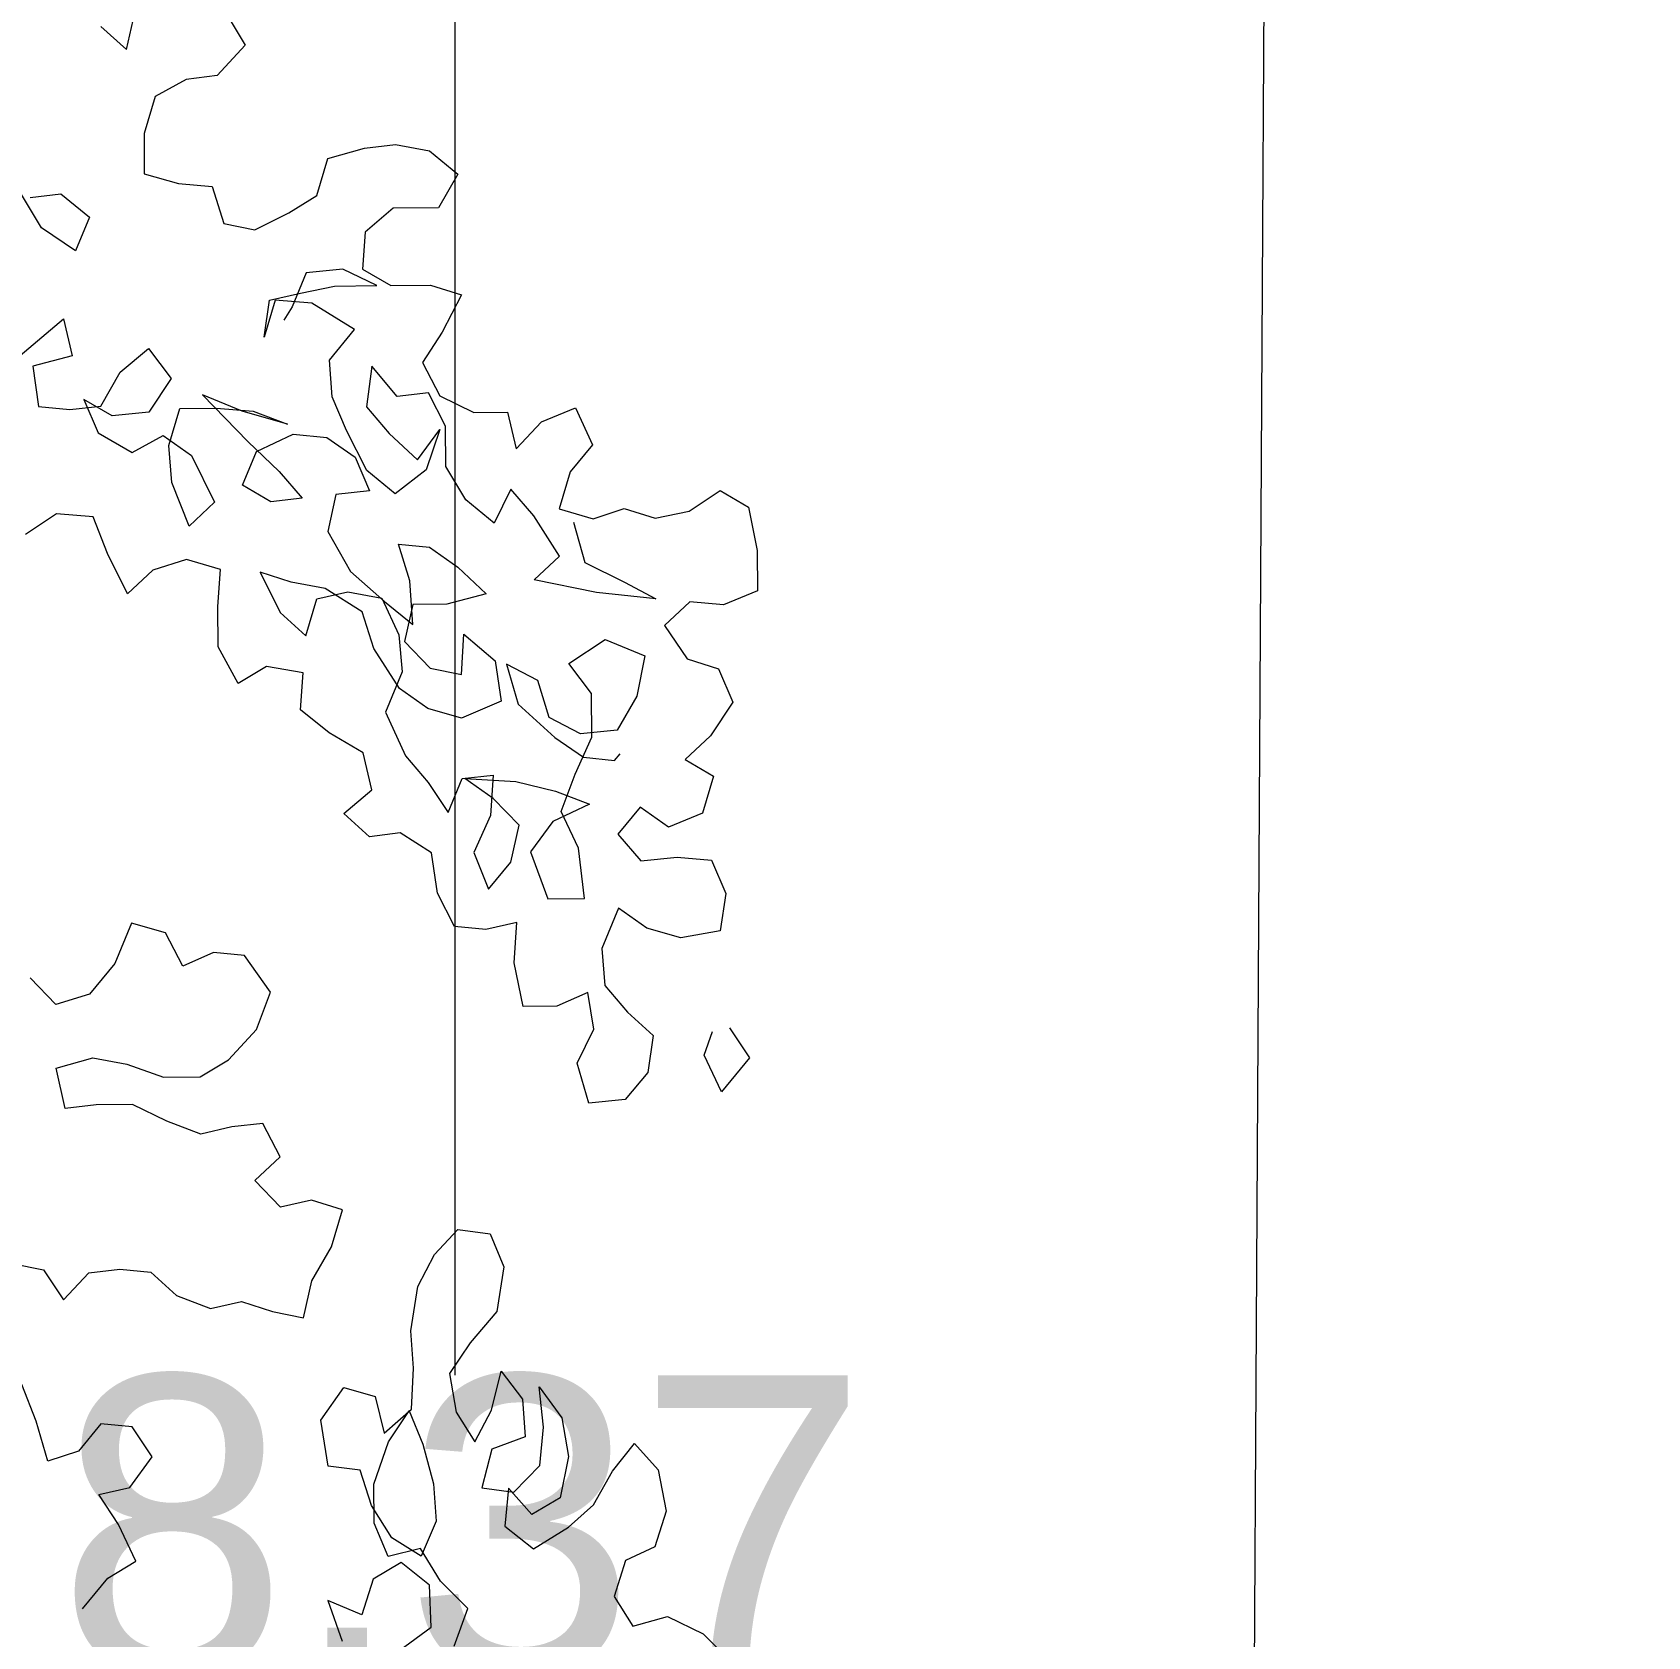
# Model space of a CAD drawing. Header units: millimetres. Extents: x 318905 to 439572, y -5133 to 105868.
# Drawn here: x 390023 to 391105, y 3414 to 4488 of the extents above; entities that cross this region are included whole.
import ezdxf

# ---------------------------------------------------------------- set-up
doc = ezdxf.new("R2010")
doc.units = ezdxf.units.MM
doc.header["$MEASUREMENT"] = 0
doc.layers.add('0_Stylo_No__98', color=154, linetype='Continuous', lineweight=0)
doc.layers.add('INTI_Agencement_Stylo_No__102', color=7, linetype='Continuous', lineweight=0, true_color=0xcccccc)
doc.styles.add('STYLE_GENERE_3', font='')
doc.styles.get('STYLE_GENERE_3').set_extended_font_data('Arial')
doc.dimstyles.new('STYLE_GENERE__1', dxfattribs={"dimtxt": 200, "dimasz": 142.5, "dimexe": 0.18, "dimexo": 500, "dimgap": 0.09, "dimtad": 0, "dimtih": 1, "dimtoh": 1, "dimlfac": 0.001, "dimzin": 0, "dimdsep": 46, "dimtxsty": 'STYLE_GENERE_3', "dimblk": 'ARROWHEAD_6', "dimblk1": 'ARROWHEAD_6', "dimblk2": 'ARROWHEAD_6', "dimcen": 0.09, "dimclrd": 154, "dimclre": 154, "dimclrt": 154, "dimazin": 0, "dimtfac": 1, "dimtdec": 4, "dimtmove": 0, "dimatfit": 3, "dimfxl": 0, "dimtolj": 1, "dimtzin": 0, "dimarcsym": 0})

# ---------------------------------------------------------------- blocks, each defined once
blk = doc.blocks.new('arbre6[3]', base_point=(388660.4, -726.1))
at = {"layer": 'INTI_Agencement_Stylo_No__102', "linetype": 'Continuous'}
for p, q in [((390085.9, 4476.2), (390091.4, 4500.9)), ((390151.9, 4501.5), (390165.3, 4479.2)), ((390068.8, 4491.7), (390085.9, 4476.2)), ((390165.3, 4479.2), (390146.6, 4458.8)), ((390146.6, 4458.8), (390125.8, 4456.3)), ((390125.8, 4456.3), (390105, 4444.9)), ((390105, 4444.9), (390097.7, 4420.1)), ((390097.7, 4420.1), (390097.8, 4393.1)), ((390213.3, 4378.5), (390220.7, 4403.3)), ((390220.7, 4403.3), (390245.3, 4410.3)), ((390245.3, 4410.3), (390266.1, 4412.7)), ((390266.1, 4412.7), (390288.8, 4408.4)), ((390288.8, 4408.4), (390307.8, 4392.9)), ((390097.8, 4393.1), (390120.6, 4386.6)), ((390307.8, 4392.9), (390294.7, 4370.3)), ((390120.6, 4386.6), (390143.3, 4384.5)), ((390143.3, 4384.5), (390151, 4359.9)), ((390029, 4357), (390015.6, 4379.3)), ((390021.3, 4377.1), (390042, 4379.6)), ((390042, 4379.6), (390061.1, 4364)), ((390194.5, 4367), (390213.3, 4378.5)), ((390294.7, 4370.3), (390264.5, 4370)), ((390061.1, 4364), (390051.8, 4341.4)), ((390151, 4359.9), (390171.9, 4355.6)), ((390171.9, 4355.6), (390194.5, 4367)), ((390264.5, 4370), (390245.7, 4354.1)), ((390051.8, 4341.4), (390029, 4357)), ((390245.7, 4354.1), (390243.9, 4329.3)), ((390230.7, 4329.2), (390206.1, 4326.7)), ((390253.5, 4318.2), (390230.7, 4329.2)), ((390243.9, 4329.3), (390262.9, 4318.2)), ((390206.1, 4326.7), (390196.8, 4304.1)), ((390202.4, 4313.2), (390225.1, 4317.9)), ((390225.1, 4317.9), (390253.5, 4318.2)), ((390262.9, 4318.2), (390289.4, 4318.5)), ((390289.4, 4318.5), (390310.3, 4312)), ((390185.4, 4308.5), (390178, 4283.7)), ((390178, 4283.7), (390181.7, 4308.5)), ((390181.7, 4308.5), (390202.4, 4313.2)), ((390210, 4306.5), (390185.4, 4308.5)), ((390238.5, 4288.8), (390210, 4306.5)), ((390310.3, 4312), (390297.2, 4287.1)), ((390006, 4264), (390043.7, 4295.9)), ((390043.7, 4295.9), (390049.5, 4271.2)), ((390196.8, 4304.1), (390191.2, 4295.1)), ((390221.7, 4268.4), (390238.5, 4288.8)), ((390297.2, 4287.1), (390284.1, 4266.7)), ((390081.7, 4260.3), (390100.5, 4276.2)), ((390100.5, 4276.2), (390115.8, 4256.1)), ((390049.5, 4271.2), (390023.1, 4264.2)), ((390023.1, 4264.2), (390027, 4237.2)), ((390223.7, 4243.7), (390221.7, 4268.4)), ((390250.1, 4264.2), (390246.5, 4237.1)), ((390267.2, 4244.1), (390250.1, 4264.2)), ((390284.1, 4266.7), (390295.6, 4244.4)), ((390068.6, 4237.6), (390081.7, 4260.3)), ((390115.8, 4256.1), (390100.8, 4233.5)), ((390076.3, 4231), (390057.3, 4242)), ((390057.3, 4242), (390066.9, 4219.6)), ((390163.3, 4234.1), (390136.7, 4245.1)), ((390136.7, 4245.1), (390167.2, 4213.9)), ((390233.3, 4221.3), (390223.7, 4243.7)), ((390288, 4246.5), (390267.2, 4244.1)), ((390299.5, 4224.2), (390288, 4246.5)), ((390295.6, 4244.4), (390318.4, 4233.3)), ((390027, 4237.2), (390047.9, 4235.2)), ((390047.9, 4235.2), (390068.6, 4237.6)), ((390100.8, 4233.5), (390076.3, 4231)), ((390114.2, 4211.1), (390121.6, 4235.9)), ((390121.6, 4235.9), (390146.2, 4236.2)), ((390146.2, 4236.2), (390170.8, 4234.1)), ((390193.6, 4225.4), (390163.3, 4234.1)), ((390170.8, 4234.1), (390193.6, 4225.4)), ((390246.5, 4237.1), (390261.7, 4219.3)), ((390318.4, 4233.3), (390341.1, 4233.6)), ((390341.1, 4233.6), (390346.9, 4208.9)), ((390363.8, 4227), (390386.5, 4236.3)), ((390386.5, 4236.3), (390398, 4211.6)), ((390066.9, 4219.6), (390089.7, 4206.4)), ((390172.9, 4207.2), (390197.4, 4218.7)), ((390197.4, 4218.7), (390220.1, 4216.6)), ((390246.8, 4194.4), (390233.3, 4221.3)), ((390261.7, 4219.3), (390280.8, 4201.5)), ((390280.8, 4201.5), (390295.8, 4221.9)), ((390295.8, 4221.9), (390286.5, 4194.8)), ((390299.7, 4197.2), (390299.5, 4224.2)), ((390346.9, 4208.9), (390363.8, 4227)), ((390089.7, 4206.4), (390110.4, 4217.8)), ((390110.4, 4217.8), (390129.4, 4204.5)), ((390116.3, 4186.4), (390114.2, 4211.1)), ((390167.2, 4213.9), (390188.1, 4193.8)), ((390220.1, 4216.6), (390239.1, 4203.3)), ((390398, 4211.6), (390383, 4193.5)), ((390129.4, 4204.5), (390144.8, 4173.2)), ((390163.6, 4184.6), (390172.9, 4207.2)), ((390239.1, 4203.3), (390248.7, 4180.9)), ((390313.1, 4174.8), (390299.7, 4197.2)), ((390127.8, 4157.3), (390116.3, 4186.4)), ((390188.1, 4193.8), (390203.4, 4176)), ((390265.8, 4178.9), (390246.8, 4194.4)), ((390286.5, 4194.8), (390265.8, 4178.9)), ((390383, 4193.5), (390375.6, 4168.7)), ((390182.6, 4173.5), (390163.6, 4184.6)), ((390203.4, 4176), (390182.6, 4173.5)), ((390226.1, 4178.5), (390220.6, 4153.7)), ((390248.7, 4180.9), (390226.1, 4178.5)), ((390343.3, 4181.9), (390332.1, 4159.3)), ((390358.6, 4164), (390343.3, 4181.9)), ((390462.6, 4167.3), (390483.3, 4181)), ((390483.3, 4181), (390502.3, 4169.9)), ((390038.9, 4165.4), (390018.2, 4151.7)), ((390063.5, 4163.4), (390038.9, 4165.4)), ((390144.8, 4173.2), (390127.8, 4157.3)), ((390332.1, 4159.3), (390313.1, 4174.8)), ((390375.6, 4168.7), (390398.3, 4162.2)), ((390398.3, 4162.2), (390419.1, 4169.1)), ((390419.1, 4169.1), (390439.9, 4162.6)), ((390439.9, 4162.6), (390462.6, 4167.3)), ((390502.3, 4169.9), (390508.2, 4140.8)), ((390073.1, 4138.8), (390063.5, 4163.4)), ((390220.6, 4153.7), (390235.9, 4126.9)), ((390375.8, 4137.2), (390358.6, 4164)), ((390385.1, 4159.8), (390392.8, 4132.9)), ((390275.6, 4120.5), (390267.9, 4145.2)), ((390267.9, 4145.2), (390288.7, 4143.1)), ((390288.7, 4143.1), (390307.7, 4129.8)), ((390086.5, 4111.9), (390073.1, 4138.8)), ((390126.1, 4134.8), (390103.5, 4127.8)), ((390148.9, 4128.2), (390126.1, 4134.8)), ((390358.9, 4121.3), (390375.8, 4137.2)), ((390392.8, 4132.9), (390419.4, 4119.6)), ((390508.2, 4140.8), (390508.4, 4113.8)), ((390103.5, 4127.8), (390086.5, 4111.9)), ((390147.1, 4103.5), (390148.9, 4128.2)), ((390196.2, 4119.7), (390175.4, 4126.3)), ((390175.4, 4126.3), (390188.8, 4099.4)), ((390235.9, 4126.9), (390258.7, 4106.8)), ((390307.7, 4129.8), (390326.8, 4112)), ((390400.6, 4112.7), (390358.9, 4121.3)), ((390218.9, 4115.4), (390196.2, 4119.7)), ((390213.3, 4108.6), (390234.1, 4113.3)), ((390243.6, 4099.9), (390218.9, 4115.4)), ((390234.1, 4113.3), (390256.8, 4109.1)), ((390277.7, 4091.3), (390275.6, 4120.5)), ((390326.8, 4112), (390300.3, 4105)), ((390440.3, 4108.6), (390400.6, 4112.7)), ((390419.4, 4119.6), (390440.3, 4108.6)), ((390508.4, 4113.8), (390485.7, 4104.6)), ((390147.3, 4076.5), (390147.1, 4103.5)), ((390205.9, 4083.8), (390213.3, 4108.6)), ((390251.4, 4075.3), (390243.6, 4099.9)), ((390256.8, 4109.1), (390268.3, 4084.4)), ((390258.7, 4106.8), (390277.7, 4091.3)), ((390277.6, 4104.8), (390272.1, 4080)), ((390300.3, 4105), (390277.6, 4104.8)), ((390463, 4106.6), (390446.1, 4090.7)), ((390485.7, 4104.6), (390463, 4106.6)), ((390188.8, 4099.4), (390205.9, 4083.8)), ((390446.1, 4090.7), (390461.4, 4068.3)), ((390268.3, 4084.4), (390270.4, 4059.7)), ((390272.1, 4080), (390289.3, 4062.2)), ((390310.1, 4057.9), (390311.8, 4084.9)), ((390311.8, 4084.9), (390332.8, 4067.1)), ((390382, 4065.3), (390406.4, 4081.3)), ((390406.4, 4081.3), (390433, 4070.3)), ((390160.7, 4051.9), (390147.3, 4076.5)), ((390268.6, 4048.5), (390251.4, 4075.3)), ((390433, 4070.3), (390427.5, 4043.3)), ((390461.4, 4068.3), (390482.2, 4061.8)), ((390179.6, 4063.3), (390160.7, 4051.9)), ((390204.2, 4059.1), (390179.6, 4063.3)), ((390202.5, 4034.3), (390204.2, 4059.1)), ((390270.4, 4059.7), (390259.2, 4032.6)), ((390289.3, 4062.2), (390310.1, 4057.9)), ((390332.8, 4067.1), (390336.7, 4040.1)), ((390361.2, 4053.9), (390340.4, 4064.9)), ((390340.4, 4064.9), (390348.1, 4038)), ((390397.2, 4045.2), (390382, 4065.3)), ((390482.2, 4061.8), (390491.9, 4039.4)), ((390287.6, 4035.2), (390268.6, 4048.5)), ((390369, 4029.2), (390361.2, 4053.9)), ((390310.3, 4028.6), (390287.6, 4035.2)), ((390336.7, 4040.1), (390310.3, 4028.6)), ((390348.1, 4038), (390372.8, 4015.8)), ((390397.4, 4016), (390397.2, 4045.2)), ((390427.5, 4043.3), (390414.4, 4020.7)), ((390491.9, 4039.4), (390476.9, 4016.8)), ((390221.5, 4018.8), (390202.5, 4034.3)), ((390259.2, 4032.6), (390272.7, 4003.5)), ((390389.9, 4018.2), (390369, 4029.2)), ((390244.3, 4005.5), (390221.5, 4018.8)), ((390372.8, 4015.8), (390391.9, 4002.5)), ((390386.3, 3991.2), (390397.4, 4016)), ((390414.4, 4020.7), (390389.9, 4018.2)), ((390476.9, 4016.8), (390460, 4000.9)), ((390250.1, 3980.8), (390244.3, 4005.5)), ((390272.7, 4003.5), (390287.9, 3985.7)), ((390391.9, 4002.5), (390412.7, 4000.4)), ((390412.7, 4000.4), (390416.4, 4004.9)), ((390460, 4000.9), (390479, 3989.8)), ((390231.3, 3964.9), (390250.1, 3980.8)), ((390287.9, 3985.7), (390301.3, 3965.6)), ((390301.3, 3965.6), (390310.6, 3988.2)), ((390310.6, 3988.2), (390331.4, 3990.6)), ((390331.5, 3974.9), (390312.5, 3988.2)), ((390312.5, 3988.2), (390346.6, 3986.3)), ((390331.4, 3990.6), (390329.7, 3963.6)), ((390346.6, 3986.3), (390373.1, 3979.8)), ((390377, 3966.3), (390386.3, 3991.2)), ((390479, 3989.8), (390471.6, 3965)), ((390348.7, 3957.1), (390331.5, 3974.9)), ((390395.9, 3971), (390371.3, 3959.5)), ((390373.1, 3979.8), (390395.9, 3971)), ((390248.5, 3949.3), (390231.3, 3964.9)), ((390329.7, 3963.6), (390318.5, 3938.8)), ((390371.3, 3959.5), (390356.4, 3939.1)), ((390388.5, 3941.7), (390377, 3966.3)), ((390429.9, 3969.1), (390414.9, 3951)), ((390448.9, 3955.8), (390429.9, 3969.1)), ((390471.6, 3965), (390448.9, 3955.8)), ((390269.2, 3951.8), (390248.5, 3949.3)), ((390290.1, 3938.5), (390269.2, 3951.8)), ((390343.2, 3932.3), (390348.7, 3957.1)), ((390414.9, 3951), (390430.2, 3933.1)), ((390294.1, 3911.6), (390290.1, 3938.5)), ((390318.5, 3938.8), (390328.2, 3914.1)), ((390356.4, 3939.1), (390367.9, 3907.8)), ((390392.5, 3908), (390388.5, 3941.7)), ((390328.2, 3914.1), (390343.2, 3932.3)), ((390430.2, 3933.1), (390454.7, 3935.6)), ((390454.7, 3935.6), (390477.5, 3933.6)), ((390477.5, 3933.6), (390487.1, 3911.2)), ((390305.6, 3889.2), (390294.1, 3911.6)), ((390367.9, 3907.8), (390392.5, 3908)), ((390487.1, 3911.2), (390483.5, 3886.4)), ((390415.3, 3901.5), (390404.1, 3874.4)), ((390434.3, 3888.2), (390415.3, 3901.5)), ((390089.2, 3891.5), (390078, 3864.4)), ((390112, 3885), (390089.2, 3891.5)), ((390123.5, 3862.6), (390112, 3885)), ((390326.4, 3887.1), (390305.6, 3889.2)), ((390347.2, 3891.8), (390326.4, 3887.1)), ((390345.5, 3864.8), (390347.2, 3891.8)), ((390457, 3881.7), (390434.3, 3888.2)), ((390483.5, 3886.4), (390457, 3881.7)), ((390404.1, 3874.4), (390406.2, 3849.7)), ((390078, 3864.4), (390061.2, 3844)), ((390144.2, 3871.8), (390123.5, 3862.6)), ((390165, 3869.7), (390144.2, 3871.8)), ((390182.2, 3845.2), (390165, 3869.7)), ((390351.4, 3835.7), (390345.5, 3864.8)), ((390038.5, 3837), (390021.4, 3854.8)), ((390061.2, 3844), (390038.5, 3837)), ((390172.9, 3820.3), (390182.2, 3845.2)), ((390394.8, 3845.1), (390374.1, 3835.9)), ((390398.8, 3820.4), (390394.8, 3845.1)), ((390406.2, 3849.7), (390421.4, 3831.9)), ((390374.1, 3835.9), (390351.4, 3835.7)), ((390421.4, 3831.9), (390438.5, 3816.3)), ((390154.2, 3799.9), (390172.9, 3820.3)), ((390387.6, 3797.8), (390398.8, 3820.4)), ((390472.7, 3803.1), (390478.3, 3818.9)), ((390489.6, 3821.3), (390503, 3801.2)), ((390438.5, 3816.3), (390434.9, 3791.5)), ((390038.8, 3794.3), (390063.3, 3801.3)), ((390063.3, 3801.3), (390086.1, 3797)), ((390086.1, 3797), (390110.7, 3788.3)), ((390135.3, 3788.5), (390154.2, 3799.9)), ((390395.4, 3770.9), (390387.6, 3797.8)), ((390484.2, 3778.5), (390472.7, 3803.1)), ((390503, 3801.2), (390484.2, 3778.5)), ((390044.7, 3767.4), (390038.8, 3794.3)), ((390110.7, 3788.3), (390135.3, 3788.5)), ((390434.9, 3791.5), (390419.9, 3773.4)), ((390065.5, 3769.8), (390044.7, 3767.4)), ((390090, 3770.1), (390065.5, 3769.8)), ((390112.8, 3759), (390090, 3770.1)), ((390419.9, 3773.4), (390395.4, 3770.9)), ((390135.6, 3750.3), (390112.8, 3759)), ((390156.4, 3755), (390135.6, 3750.3)), ((390177.2, 3757.4), (390156.4, 3755)), ((390188.7, 3735.1), (390177.2, 3757.4)), ((390171.7, 3719.2), (390188.7, 3735.1)), ((390188.9, 3701.3), (390171.7, 3719.2)), ((390209.7, 3706), (390188.9, 3701.3)), ((390230.5, 3699.5), (390209.7, 3706)), ((390223.1, 3674.7), (390230.5, 3699.5)), ((390292.1, 3669.6), (390307.8, 3686.4)), ((390307.8, 3686.4), (390329.3, 3683.5)), ((390329.3, 3683.5), (390338.5, 3661.3)), ((390210, 3652.1), (390223.1, 3674.7)), ((390280.9, 3648.3), (390292.1, 3669.6)), ((390009.4, 3663.6), (390030.3, 3659.3)), ((390030.3, 3659.3), (390043.7, 3639.2)), ((390043.7, 3639.2), (390060.6, 3657.4)), ((390060.6, 3657.4), (390081.4, 3659.8)), ((390081.4, 3659.8), (390102.2, 3657.8)), ((390102.2, 3657.8), (390119.3, 3642.2)), ((390338.5, 3661.3), (390333.9, 3631.5)), ((390204.5, 3627.3), (390210, 3652.1)), ((390276.3, 3618.5), (390280.9, 3648.3)), ((390119.3, 3642.2), (390142.1, 3633.4)), ((390142.1, 3633.4), (390162.8, 3638.1)), ((390162.8, 3638.1), (390183.7, 3631.6)), ((390183.7, 3631.6), (390204.5, 3627.3)), ((390333.9, 3631.5), (390315.9, 3610.5)), ((390278.1, 3593.5), (390276.3, 3618.5)), ((390315.9, 3610.5), (390302.1, 3589.9)), ((390276.7, 3566.1), (390278.1, 3593.5)), ((390330.2, 3565.5), (390336.8, 3591.5)), ((390336.8, 3591.5), (390351, 3572.7)), ((390025.3, 3558.1), (390015.7, 3582.7)), ((390216.1, 3558.8), (390231.5, 3580.6)), ((390231.5, 3580.6), (390252.3, 3574.6)), ((390302.1, 3589.9), (390306.6, 3564.1)), ((390365.1, 3554), (390362.2, 3581)), ((390362.2, 3581), (390377.3, 3560.3)), ((390252.3, 3574.6), (390258.4, 3550)), ((390351, 3572.7), (390352.8, 3547.7)), ((390220.9, 3528), (390216.1, 3558.8)), ((390258.4, 3550), (390276.7, 3566.1)), ((390261.3, 3544.3), (390275.1, 3564.9)), ((390275.1, 3564.9), (390284.4, 3542.6)), ((390306.6, 3564.1), (390319.1, 3544.2)), ((390319.1, 3544.2), (390330.2, 3565.5)), ((390377.3, 3560.3), (390381.8, 3534.5)), ((390033.1, 3531.2), (390025.3, 3558.1)), ((390068.8, 3556.2), (390053.8, 3538.1)), ((390089.6, 3554.2), (390068.8, 3556.2)), ((390103, 3534.1), (390089.6, 3554.2)), ((390362.7, 3528.5), (390365.1, 3554)), ((390053.8, 3538.1), (390033.1, 3531.2)), ((390251.5, 3516), (390261.3, 3544.3)), ((390284.4, 3542.6), (390291.4, 3516.1)), ((390330.5, 3539.3), (390323.9, 3513.4)), ((390352.8, 3547.7), (390330.5, 3539.3)), ((390411.4, 3524.5), (390426.1, 3543.2)), ((390426.1, 3543.2), (390441.9, 3525.6)), ((390088, 3513.7), (390103, 3534.1)), ((390242.3, 3525.2), (390220.9, 3528)), ((390345.3, 3510.6), (390362.7, 3528.5)), ((390381.8, 3534.5), (390376.2, 3506.7)), ((390250, 3501.7), (390242.3, 3525.2)), ((390251.7, 3489.8), (390251.5, 3516)), ((390291.4, 3516.1), (390293.2, 3491.1)), ((390398.6, 3502), (390411.4, 3524.5)), ((390441.9, 3525.6), (390447.3, 3497.9)), ((390067.3, 3509), (390088, 3513.7)), ((390080.6, 3488.9), (390067.3, 3509)), ((390323.9, 3513.4), (390345.3, 3510.6)), ((390341.7, 3513.2), (390339.3, 3487.8)), ((390357.4, 3495.7), (390341.7, 3513.2)), ((390376.2, 3506.7), (390357.4, 3495.7)), ((390263.5, 3479.9), (390250, 3501.7)), ((390381.8, 3487.1), (390398.6, 3502)), ((390447.3, 3497.9), (390439.7, 3473.9)), ((390092.2, 3464.3), (390080.6, 3488.9)), ((390261, 3467.5), (390251.7, 3489.8)), ((390293.2, 3491.1), (390283.1, 3467.8)), ((390339.3, 3487.8), (390358.3, 3472.6)), ((390358.3, 3472.6), (390381.8, 3487.1)), ((390282.7, 3472.8), (390261, 3467.5)), ((390283.1, 3467.8), (390263.5, 3479.9)), ((390296.2, 3451), (390282.7, 3472.8)), ((390439.7, 3473.9), (390420, 3464.8)), ((390073.3, 3452.9), (390092.2, 3464.3)), ((390269.8, 3463.4), (390251.1, 3452.4)), ((390288.7, 3448.2), (390269.8, 3463.4)), ((390420, 3464.8), (390412.4, 3440.8)), ((390056.4, 3432.5), (390073.3, 3452.9)), ((390251.1, 3452.4), (390243.5, 3428.4)), ((390314.5, 3432.7), (390296.2, 3451)), ((390289.9, 3420.1), (390288.7, 3448.2)), ((390412.4, 3440.8), (390424.9, 3420.9)), ((390243.5, 3428.4), (390220.7, 3438.1)), ((390220.7, 3438.1), (390230.3, 3410.9)), ((390305.3, 3407.5), (390314.5, 3432.7)), ((390269, 3404.8), (390289.9, 3420.1)), ((390424.9, 3420.9), (390448.2, 3427.3)), ((390448.2, 3427.3), (390472, 3415.7)), ((390472, 3415.7), (390490.3, 3397.4))]:
    blk.add_line(p, q, dxfattribs=at)
blk = doc.blocks.new('*D129')
at = {"layer": '0_Stylo_No__98', "linetype": 'Continuous'}
for p, q in [((390306, 7634.5), (390306, 7747)), ((390381, 7559.5), (390231, 7709.5)), ((390806, 7634.5), (390165.4, 7634.5)), ((390306, 3588.8), (390306, 7634.5)), ((390306, -731.5), (390306, 3314.2)), ((390231, -656.5), (390381, -806.5)), ((390806, -731.5), (390165.4, -731.5)), ((390306, -844), (390306, -731.5))]:
    blk.add_line(p, q, dxfattribs=at)
at = {"layer": '0_Stylo_No__98', "insert": (390039.1, 3351.5), "char_height": 200, "attachment_point": 7, "style": 'STYLE_GENERE_3'}
blk.add_mtext('\\A1;{\\pql;\\fArial|b0|i0|c0|p34;8,37}', dxfattribs=at)
blk = doc.blocks.new('ARROWHEAD_6')
at = {"color": 0, "linetype": 'Continuous', "lineweight": 0}
for p, q in [((-0.5, -0.5), (0.5, 0.5)), ((0, 0), (-1, 0))]:
    blk.add_line(p, q, dxfattribs=at)
blk = doc.blocks.new('*D130')
at = {"layer": '0_Stylo_No__98', "linetype": 'Continuous'}
for p, q in [((390855.8, 5936.9), (390855.2, 5824.4)), ((390929.7, 5749), (390780.6, 5899.8)), ((390714.6, 5825.2), (391355.2, 5821.5)), ((390855.2, 5824.4), (390836.9, 2683.8)), ((390835.3, 2409.2), (390817.1, -731.4)), ((390742.5, -656), (390891.6, -806.8)), ((390676.4, -730.6), (391317, -734.3)), ((390817.1, -731.4), (390816.4, -843.9))]:
    blk.add_line(p, q, dxfattribs=at)
at = {"layer": '0_Stylo_No__98', "insert": (390569.2, 2446.5), "char_height": 200, "attachment_point": 7, "style": 'STYLE_GENERE_3'}
blk.add_mtext('\\A1;{\\pql;\\fArial|b0|i0|c0|p34;6,56}', dxfattribs=at)

msp = doc.modelspace()

# ---------------------------------------------------------------- block references
at = {"layer": 'INTI_Agencement_Stylo_No__102', "linetype": 'Continuous'}
msp.add_blockref('arbre6[3]', (388660.431, -726.071), dxfattribs=at)

# ---------------------------------------------------------------- dimensions: what is measured, and where the dimension line sits
at = {"color": 154, "linetype": 'Continuous', "lineweight": 0}
for base, p1, p2, angle, picture, middle in [((390305.978, 7634.463), (391404.519, -731.523), (391104.519, 7634.463), 90, '*D129', (390334.176, 3451.47)), ((390817.052, -731.39), (391104.519, 5822.959), (391066.395, -732.84), 269.666807, '*D130', (390864.312, 2546.509))]:
    dim = msp.add_linear_dim(base=base, p1=p1, p2=p2, angle=angle, dimstyle='STYLE_GENERE__1', dxfattribs=at)
    dim.commit()
    dim.dimension.update_dxf_attribs({"geometry": picture, "text_midpoint": middle, "dimtype": 160})

doc.saveas('drawing.dxf')
